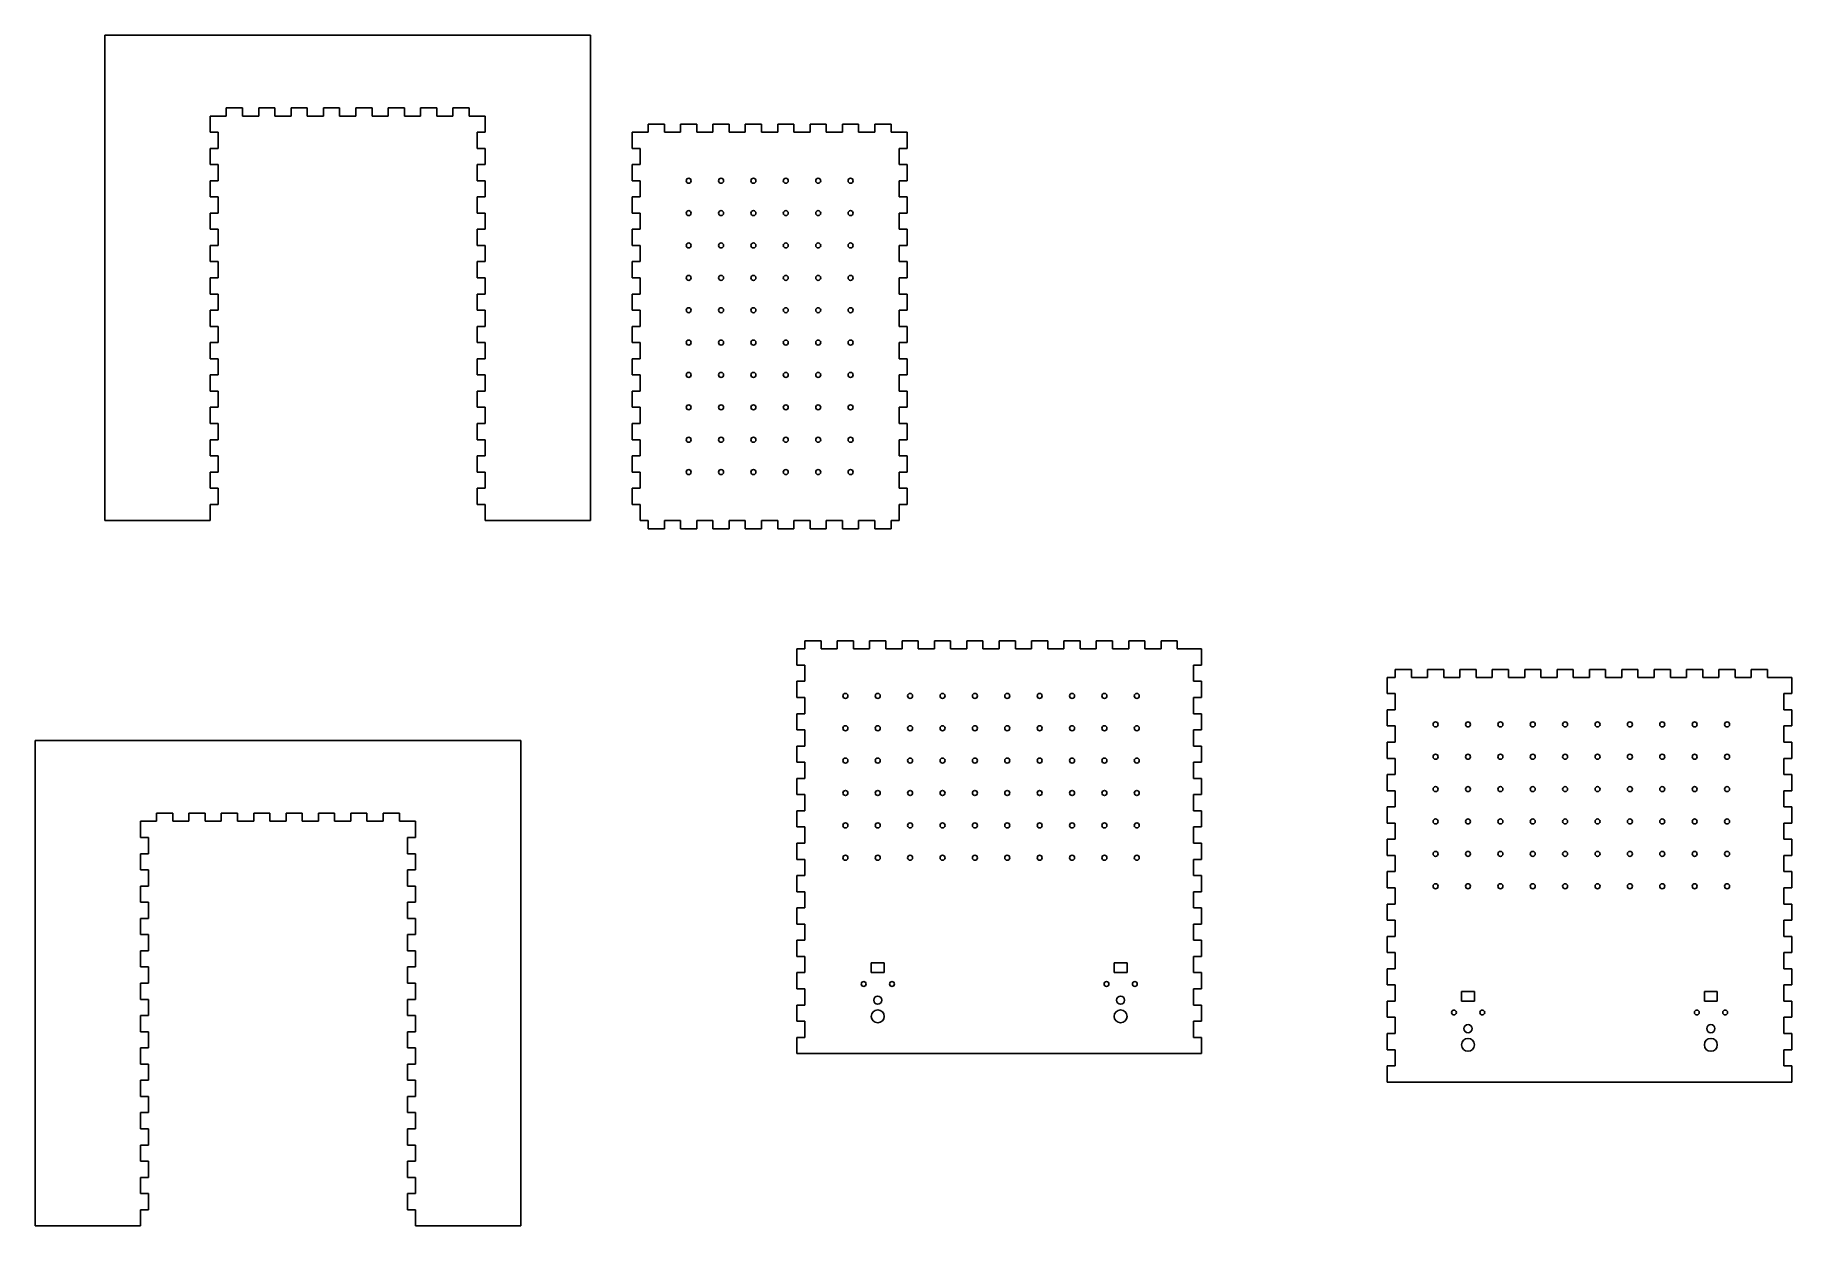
# Model space of a CAD drawing. Extents: x -428 to 657, y -415 to 321.
import ezdxf

# ---------------------------------------------------------------- set-up
doc = ezdxf.new("R2010")
doc.units = 0
doc.layers.add('MODELSKETCH_VISIBLE', color=7, linetype='CONTINUOUS')

msp = doc.modelspace()

# ---------------------------------------------------------------- linework, layer by layer
at = {"layer": 'MODELSKETCH_VISIBLE'}
for p, q in [((-384.9, 320.9), (-384.9, 270.9)), ((-314.9, 320.9), (-384.9, 320.9)), ((-154.9, 320.9), (-314.9, 320.9)), ((-84.9, 320.9), (-154.9, 320.9)), ((-84.9, 20.9), (-84.9, 320.9)), ((-309.9, 270.9), (-309.9, 275.9)), ((-299.9, 275.9), (-309.9, 275.9)), ((-299.9, 270.9), (-299.9, 275.9)), ((-289.9, 270.9), (-289.9, 275.9)), ((-279.9, 275.9), (-289.9, 275.9)), ((-279.9, 270.9), (-279.9, 275.9)), ((-269.9, 270.9), (-269.9, 275.9)), ((-259.9, 275.9), (-269.9, 275.9)), ((-259.9, 270.9), (-259.9, 275.9)), ((-249.9, 270.9), (-249.9, 275.9)), ((-239.9, 275.9), (-249.9, 275.9)), ((-239.9, 270.9), (-239.9, 275.9)), ((-229.9, 270.9), (-229.9, 275.9)), ((-219.9, 275.9), (-229.9, 275.9)), ((-219.9, 270.9), (-219.9, 275.9)), ((-209.9, 270.9), (-209.9, 275.9)), ((-199.9, 275.9), (-209.9, 275.9)), ((-199.9, 270.9), (-199.9, 275.9)), ((-189.9, 270.9), (-189.9, 275.9)), ((-179.9, 275.9), (-189.9, 275.9)), ((-179.9, 270.9), (-179.9, 275.9)), ((-169.9, 270.9), (-169.9, 275.9)), ((-159.9, 275.9), (-169.9, 275.9)), ((-159.9, 270.9), (-159.9, 275.9)), ((-384.9, 270.9), (-384.9, 20.9)), ((-319.9, 260.9), (-319.9, 270.9)), ((-319.9, 270.9), (-314.9, 270.9)), ((-314.9, 270.9), (-319.9, 270.9)), ((-314.9, 260.9), (-319.9, 260.9)), ((-314.9, 270.9), (-309.9, 270.9)), ((-314.9, 250.9), (-314.9, 260.9)), ((-314.9, 260.9), (-314.9, 250.9)), ((-299.9, 270.9), (-289.9, 270.9)), ((-279.9, 270.9), (-269.9, 270.9)), ((-259.9, 270.9), (-249.9, 270.9)), ((-239.9, 270.9), (-229.9, 270.9)), ((-219.9, 270.9), (-209.9, 270.9)), ((-199.9, 270.9), (-189.9, 270.9)), ((-179.9, 270.9), (-169.9, 270.9)), ((-159.9, 270.9), (-149.9, 270.9)), ((-154.9, 260.9), (-154.9, 250.9)), ((-154.9, 260.9), (-149.9, 260.9)), ((-149.9, 260.9), (-149.9, 270.9)), ((-59.3, 260.9), (-49.3, 260.9)), ((-59.3, 260.9), (-59.3, 250.9)), ((-49.3, 260.9), (-49.3, 265.9)), ((-49.3, 265.9), (-39.3, 265.9)), ((-39.3, 260.9), (-39.3, 265.9)), ((-39.3, 260.9), (-29.3, 260.9)), ((-39.3, 260.9), (-29.3, 260.9)), ((-29.3, 265.9), (-19.3, 265.9)), ((-29.3, 260.9), (-29.3, 265.9)), ((-19.3, 260.9), (-19.3, 265.9)), ((-19.3, 260.9), (-9.3, 260.9)), ((-19.3, 260.9), (-9.3, 260.9)), ((-9.3, 265.9), (0.7, 265.9)), ((-9.3, 260.9), (-9.3, 265.9)), ((0.7, 260.9), (0.7, 265.9)), ((0.7, 260.9), (10.7, 260.9)), ((0.7, 260.9), (10.7, 260.9)), ((10.7, 260.9), (10.7, 265.9)), ((10.7, 265.9), (20.7, 265.9)), ((20.7, 260.9), (20.7, 265.9)), ((20.7, 260.9), (30.7, 260.9)), ((20.7, 260.9), (30.7, 260.9)), ((30.7, 260.9), (30.7, 265.9)), ((30.7, 265.9), (40.7, 265.9)), ((40.7, 260.9), (40.7, 265.9)), ((40.7, 260.9), (50.7, 260.9)), ((40.7, 260.9), (50.7, 260.9)), ((50.7, 265.9), (60.7, 265.9)), ((50.7, 260.9), (50.7, 265.9)), ((60.7, 260.9), (60.7, 265.9)), ((60.7, 260.9), (70.7, 260.9)), ((60.7, 260.9), (70.7, 260.9)), ((70.7, 260.9), (70.7, 265.9)), ((70.7, 265.9), (80.7, 265.9)), ((80.7, 260.9), (80.7, 265.9)), ((80.7, 260.9), (90.7, 260.9)), ((80.7, 260.9), (90.7, 260.9)), ((90.7, 265.9), (100.7, 265.9)), ((90.7, 260.9), (90.7, 265.9)), ((100.7, 260.9), (100.7, 265.9)), ((100.7, 260.9), (110.7, 260.9)), ((110.7, 260.9), (110.7, 250.9)), ((-319.9, 240.9), (-319.9, 250.9)), ((-314.9, 250.9), (-319.9, 250.9)), ((-154.9, 250.9), (-149.9, 250.9)), ((-149.9, 240.9), (-149.9, 250.9)), ((-54.3, 250.9), (-59.3, 250.9)), ((-54.3, 240.9), (-54.3, 250.9)), ((-54.3, 250.9), (-54.3, 240.9)), ((-54.3, 240.9), (-54.3, 250.9)), ((-54.3, 250.9), (-54.3, 240.9)), ((105.7, 250.9), (105.7, 240.9)), ((105.7, 250.9), (110.7, 250.9)), ((105.7, 240.9), (105.7, 250.9)), ((-314.9, 240.9), (-319.9, 240.9)), ((-314.9, 230.9), (-314.9, 240.9)), ((-314.9, 240.9), (-314.9, 230.9)), ((-154.9, 240.9), (-154.9, 230.9)), ((-154.9, 240.9), (-149.9, 240.9)), ((-54.3, 240.9), (-59.3, 240.9)), ((-59.3, 240.9), (-59.3, 230.9)), ((105.7, 240.9), (110.7, 240.9)), ((110.7, 240.9), (110.7, 230.9)), ((-319.9, 220.9), (-319.9, 230.9)), ((-314.9, 230.9), (-319.9, 230.9)), ((-154.9, 230.9), (-149.9, 230.9)), ((-149.9, 220.9), (-149.9, 230.9)), ((-54.3, 230.9), (-59.3, 230.9)), ((-54.3, 220.9), (-54.3, 230.9)), ((-54.3, 230.9), (-54.3, 220.9)), ((-54.3, 220.9), (-54.3, 230.9)), ((-54.3, 230.9), (-54.3, 220.9)), ((105.7, 230.9), (110.7, 230.9)), ((105.7, 230.9), (105.7, 220.9)), ((105.7, 220.9), (105.7, 230.9)), ((-314.9, 220.9), (-319.9, 220.9)), ((-314.9, 210.9), (-314.9, 220.9)), ((-314.9, 220.9), (-314.9, 210.9)), ((-154.9, 220.9), (-154.9, 210.9)), ((-154.9, 220.9), (-149.9, 220.9)), ((-59.3, 220.9), (-59.3, 210.9)), ((-54.3, 220.9), (-59.3, 220.9)), ((105.7, 220.9), (110.7, 220.9)), ((110.7, 220.9), (110.7, 210.9)), ((-319.9, 200.9), (-319.9, 210.9)), ((-314.9, 210.9), (-319.9, 210.9)), ((-154.9, 210.9), (-149.9, 210.9)), ((-149.9, 200.9), (-149.9, 210.9)), ((-54.3, 210.9), (-59.3, 210.9)), ((-54.3, 200.9), (-54.3, 210.9)), ((-54.3, 210.9), (-54.3, 200.9)), ((-54.3, 210.9), (-54.3, 200.9)), ((-54.3, 200.9), (-54.3, 210.9)), ((105.7, 210.9), (110.7, 210.9)), ((105.7, 210.9), (105.7, 200.9)), ((105.7, 200.9), (105.7, 210.9)), ((-314.9, 200.9), (-319.9, 200.9)), ((-314.9, 190.9), (-314.9, 200.9)), ((-314.9, 200.9), (-314.9, 190.9)), ((-154.9, 200.9), (-154.9, 190.9)), ((-154.9, 200.9), (-149.9, 200.9)), ((-59.3, 200.9), (-59.3, 190.9)), ((-54.3, 200.9), (-59.3, 200.9)), ((105.7, 200.9), (110.7, 200.9)), ((110.7, 200.9), (110.7, 190.9)), ((-314.9, 190.9), (-319.9, 190.9)), ((-319.9, 180.9), (-319.9, 190.9)), ((-154.9, 190.9), (-149.9, 190.9)), ((-149.9, 180.9), (-149.9, 190.9)), ((-54.3, 190.9), (-59.3, 190.9)), ((-54.3, 180.9), (-54.3, 190.9)), ((-54.3, 190.9), (-54.3, 180.9)), ((-54.3, 190.9), (-54.3, 180.9)), ((-54.3, 180.9), (-54.3, 190.9)), ((105.7, 180.9), (105.7, 190.9)), ((105.7, 190.9), (110.7, 190.9)), ((105.7, 190.9), (105.7, 180.9)), ((-314.9, 180.9), (-319.9, 180.9)), ((-314.9, 170.9), (-314.9, 180.9)), ((-314.9, 180.9), (-314.9, 170.9)), ((-154.9, 180.9), (-154.9, 170.9)), ((-154.9, 180.9), (-149.9, 180.9)), ((-59.3, 180.9), (-59.3, 170.9)), ((-54.3, 180.9), (-59.3, 180.9)), ((105.7, 180.9), (110.7, 180.9)), ((110.7, 180.9), (110.7, 170.9)), ((-319.9, 160.9), (-319.9, 170.9)), ((-314.9, 170.9), (-319.9, 170.9)), ((-154.9, 170.9), (-149.9, 170.9)), ((-149.9, 160.9), (-149.9, 170.9)), ((-54.3, 170.9), (-59.3, 170.9)), ((-54.3, 160.9), (-54.3, 170.9)), ((-54.3, 170.9), (-54.3, 160.9)), ((-54.3, 160.9), (-54.3, 170.9)), ((-54.3, 170.9), (-54.3, 160.9)), ((105.7, 170.9), (105.7, 160.9)), ((105.7, 160.9), (105.7, 170.9)), ((105.7, 170.9), (110.7, 170.9)), ((-314.9, 160.9), (-319.9, 160.9)), ((-314.9, 150.9), (-314.9, 160.9)), ((-314.9, 160.9), (-314.9, 150.9)), ((-154.9, 160.9), (-154.9, 150.9)), ((-154.9, 160.9), (-149.9, 160.9)), ((-54.3, 160.9), (-59.3, 160.9)), ((-59.3, 160.9), (-59.3, 150.9)), ((105.7, 160.9), (110.7, 160.9)), ((110.7, 160.9), (110.7, 150.9)), ((-319.9, 140.9), (-319.9, 150.9)), ((-314.9, 150.9), (-319.9, 150.9)), ((-154.9, 150.9), (-149.9, 150.9)), ((-149.9, 140.9), (-149.9, 150.9)), ((-54.3, 150.9), (-59.3, 150.9)), ((-54.3, 140.9), (-54.3, 150.9)), ((-54.3, 150.9), (-54.3, 140.9)), ((-54.3, 140.9), (-54.3, 150.9)), ((-54.3, 150.9), (-54.3, 140.9)), ((105.7, 150.9), (110.7, 150.9)), ((105.7, 140.9), (105.7, 150.9)), ((105.7, 150.9), (105.7, 140.9)), ((-314.9, 140.9), (-319.9, 140.9)), ((-319.9, 120.9), (-319.9, 130.9)), ((-314.9, 130.9), (-319.9, 130.9)), ((-314.9, 130.9), (-314.9, 140.9)), ((-314.9, 140.9), (-314.9, 130.9)), ((-154.9, 140.9), (-154.9, 130.9)), ((-154.9, 140.9), (-149.9, 140.9)), ((-154.9, 130.9), (-149.9, 130.9)), ((-149.9, 120.9), (-149.9, 130.9)), ((-59.3, 140.9), (-59.3, 130.9)), ((-54.3, 140.9), (-59.3, 140.9)), ((-54.3, 130.9), (-59.3, 130.9)), ((-54.3, 120.9), (-54.3, 130.9)), ((-54.3, 130.9), (-54.3, 120.9)), ((-54.3, 120.9), (-54.3, 130.9)), ((-54.3, 130.9), (-54.3, 120.9)), ((105.7, 140.9), (110.7, 140.9)), ((105.7, 130.9), (110.7, 130.9)), ((105.7, 120.9), (105.7, 130.9)), ((105.7, 130.9), (105.7, 120.9)), ((110.7, 140.9), (110.7, 130.9)), ((-314.9, 120.9), (-319.9, 120.9)), ((-314.9, 110.9), (-314.9, 120.9)), ((-314.9, 120.9), (-314.9, 110.9)), ((-154.9, 120.9), (-154.9, 110.9)), ((-154.9, 120.9), (-149.9, 120.9)), ((-59.3, 120.9), (-59.3, 110.9)), ((-54.3, 120.9), (-59.3, 120.9)), ((105.7, 120.9), (110.7, 120.9)), ((110.7, 120.9), (110.7, 110.9)), ((-314.9, 110.9), (-319.9, 110.9)), ((-319.9, 100.9), (-319.9, 110.9)), ((-154.9, 110.9), (-149.9, 110.9)), ((-149.9, 100.9), (-149.9, 110.9)), ((-54.3, 110.9), (-59.3, 110.9)), ((-54.3, 100.9), (-54.3, 110.9)), ((-54.3, 110.9), (-54.3, 100.9)), ((-54.3, 100.9), (-54.3, 110.9)), ((-54.3, 110.9), (-54.3, 100.9)), ((105.7, 110.9), (110.7, 110.9)), ((105.7, 100.9), (105.7, 110.9)), ((105.7, 110.9), (105.7, 100.9)), ((-314.9, 100.9), (-319.9, 100.9)), ((-314.9, 90.9), (-314.9, 100.9)), ((-314.9, 100.9), (-314.9, 90.9)), ((-154.9, 100.9), (-154.9, 90.9)), ((-154.9, 100.9), (-149.9, 100.9)), ((-59.3, 100.9), (-59.3, 90.9)), ((-54.3, 100.9), (-59.3, 100.9)), ((105.7, 100.9), (110.7, 100.9)), ((110.7, 100.9), (110.7, 90.9)), ((-319.9, 80.9), (-319.9, 90.9)), ((-314.9, 90.9), (-319.9, 90.9)), ((-154.9, 90.9), (-149.9, 90.9)), ((-149.9, 80.9), (-149.9, 90.9)), ((-54.3, 90.9), (-59.3, 90.9)), ((-54.3, 80.9), (-54.3, 90.9)), ((-54.3, 90.9), (-54.3, 80.9)), ((-54.3, 90.9), (-54.3, 80.9)), ((-54.3, 80.9), (-54.3, 90.9)), ((105.7, 90.9), (110.7, 90.9)), ((105.7, 80.9), (105.7, 90.9)), ((105.7, 90.9), (105.7, 80.9)), ((-314.9, 80.9), (-319.9, 80.9)), ((-314.9, 70.9), (-314.9, 80.9)), ((-314.9, 80.9), (-314.9, 70.9)), ((-154.9, 80.9), (-154.9, 70.9)), ((-154.9, 80.9), (-149.9, 80.9)), ((-59.3, 80.9), (-59.3, 70.9)), ((-54.3, 80.9), (-59.3, 80.9)), ((105.7, 80.9), (110.7, 80.9)), ((110.7, 80.9), (110.7, 70.9)), ((-314.9, 70.9), (-319.9, 70.9)), ((-319.9, 60.9), (-319.9, 70.9)), ((-154.9, 70.9), (-149.9, 70.9)), ((-149.9, 60.9), (-149.9, 70.9)), ((-54.3, 70.9), (-59.3, 70.9)), ((-54.3, 60.9), (-54.3, 70.9)), ((-54.3, 70.9), (-54.3, 60.9)), ((-54.3, 60.9), (-54.3, 70.9)), ((-54.3, 70.9), (-54.3, 60.9)), ((105.7, 70.9), (110.7, 70.9)), ((105.7, 60.9), (105.7, 70.9)), ((105.7, 70.9), (105.7, 60.9)), ((-314.9, 60.9), (-319.9, 60.9)), ((-314.9, 50.9), (-314.9, 60.9)), ((-314.9, 60.9), (-314.9, 50.9)), ((-154.9, 60.9), (-154.9, 50.9)), ((-154.9, 60.9), (-149.9, 60.9)), ((-59.3, 60.9), (-59.3, 50.9)), ((-54.3, 60.9), (-59.3, 60.9)), ((105.7, 60.9), (110.7, 60.9)), ((110.7, 60.9), (110.7, 50.9)), ((-319.9, 40.9), (-319.9, 50.9)), ((-314.9, 50.9), (-319.9, 50.9)), ((-154.9, 50.9), (-149.9, 50.9)), ((-149.9, 40.9), (-149.9, 50.9)), ((-54.3, 50.9), (-59.3, 50.9)), ((-54.3, 50.9), (-54.3, 40.9)), ((-54.3, 40.9), (-54.3, 50.9)), ((-54.3, 50.9), (-54.3, 40.9)), ((-54.3, 40.9), (-54.3, 50.9)), ((105.7, 50.9), (110.7, 50.9)), ((105.7, 40.9), (105.7, 50.9)), ((105.7, 50.9), (105.7, 40.9)), ((-314.9, 40.9), (-319.9, 40.9)), ((-314.9, 30.9), (-314.9, 40.9)), ((-314.9, 40.9), (-314.9, 30.9)), ((-154.9, 40.9), (-154.9, 30.9)), ((-154.9, 40.9), (-149.9, 40.9)), ((-54.3, 40.9), (-59.3, 40.9)), ((-59.3, 40.9), (-59.3, 30.9)), ((105.7, 40.9), (110.7, 40.9)), ((110.7, 40.9), (110.7, 30.9)), ((-314.9, 30.9), (-319.9, 30.9)), ((-319.9, 20.9), (-319.9, 30.9)), ((-154.9, 30.9), (-149.9, 30.9)), ((-149.9, 20.9), (-149.9, 30.9)), ((-54.3, 30.9), (-59.3, 30.9)), ((-54.3, 20.9), (-54.3, 30.9)), ((-54.3, 30.9), (-54.3, 20.9)), ((-54.3, 30.9), (-54.3, 20.9)), ((-54.3, 20.9), (-54.3, 30.9)), ((105.7, 20.9), (105.7, 30.9)), ((105.7, 30.9), (110.7, 30.9)), ((105.7, 30.9), (105.7, 20.9)), ((-384.9, 20.9), (-319.9, 20.9)), ((-149.9, 20.9), (-84.9, 20.9)), ((-54.3, 20.9), (-49.3, 20.9)), ((-49.3, 20.9), (-54.3, 20.9)), ((-49.3, 20.9), (-49.3, 15.9)), ((-49.3, 15.9), (-39.3, 15.9)), ((-39.3, 20.9), (-29.3, 20.9)), ((-39.3, 20.9), (-39.3, 15.9)), ((-29.3, 20.9), (-29.3, 15.9)), ((-29.3, 15.9), (-19.3, 15.9)), ((-19.3, 20.9), (-9.3, 20.9)), ((-19.3, 20.9), (-19.3, 15.9)), ((-9.3, 20.9), (-9.3, 15.9)), ((-9.3, 15.9), (0.7, 15.9)), ((0.7, 20.9), (0.7, 15.9)), ((0.7, 20.9), (10.7, 20.9)), ((10.7, 20.9), (10.7, 15.9)), ((10.7, 15.9), (20.7, 15.9)), ((20.7, 20.9), (20.7, 15.9)), ((20.7, 20.9), (30.7, 20.9)), ((30.7, 20.9), (30.7, 15.9)), ((30.7, 15.9), (40.7, 15.9)), ((40.7, 20.9), (50.7, 20.9)), ((40.7, 20.9), (40.7, 15.9)), ((50.7, 20.9), (50.7, 15.9)), ((50.7, 15.9), (60.7, 15.9)), ((60.7, 20.9), (70.7, 20.9)), ((60.7, 20.9), (60.7, 15.9)), ((70.7, 20.9), (70.7, 15.9)), ((70.7, 15.9), (80.7, 15.9)), ((80.7, 20.9), (80.7, 15.9)), ((80.7, 20.9), (90.7, 20.9)), ((90.7, 20.9), (90.7, 15.9)), ((90.7, 15.9), (100.7, 15.9)), ((100.7, 20.9), (100.7, 15.9)), ((100.7, 20.9), (105.7, 20.9)), ((47.5, -58.4), (47.5, -53.4)), ((47.5, -53.4), (57.5, -53.4)), ((57.5, -58.4), (57.5, -53.4)), ((67.5, -58.4), (67.5, -53.4)), ((67.5, -53.4), (77.5, -53.4)), ((77.5, -58.4), (77.5, -53.4)), ((87.5, -58.4), (87.5, -53.4)), ((87.5, -53.4), (97.5, -53.4)), ((97.5, -58.4), (97.5, -53.4)), ((107.5, -58.4), (107.5, -53.4)), ((107.5, -53.4), (117.5, -53.4)), ((117.5, -58.4), (117.5, -53.4)), ((127.5, -58.4), (127.5, -53.4)), ((127.5, -53.4), (137.5, -53.4)), ((137.5, -58.4), (137.5, -53.4)), ((147.5, -58.4), (147.5, -53.4)), ((147.5, -53.4), (157.5, -53.4)), ((157.5, -58.4), (157.5, -53.4)), ((167.5, -58.4), (167.5, -53.4)), ((167.5, -53.4), (177.5, -53.4)), ((177.5, -58.4), (177.5, -53.4)), ((187.5, -58.4), (187.5, -53.4)), ((187.5, -53.4), (197.5, -53.4)), ((197.5, -58.4), (197.5, -53.4)), ((207.5, -58.4), (207.5, -53.4)), ((207.5, -53.4), (217.5, -53.4)), ((217.5, -58.4), (217.5, -53.4)), ((227.5, -58.4), (227.5, -53.4)), ((227.5, -53.4), (237.5, -53.4)), ((237.5, -58.4), (237.5, -53.4)), ((247.5, -58.4), (247.5, -53.4)), ((247.5, -53.4), (257.5, -53.4)), ((257.5, -58.4), (257.5, -53.4)), ((267.5, -58.4), (267.5, -53.4)), ((267.5, -53.4), (277.5, -53.4)), ((277.5, -58.4), (277.5, -53.4)), ((42.5, -58.4), (47.5, -58.4)), ((42.5, -68.4), (42.5, -58.4)), ((47.5, -58.4), (47.5, -58.4)), ((47.5, -58.4), (47.5, -58.4)), ((67.5, -58.4), (57.5, -58.4)), ((87.5, -58.4), (77.5, -58.4)), ((107.5, -58.4), (97.5, -58.4)), ((127.5, -58.4), (117.5, -58.4)), ((147.5, -58.4), (137.5, -58.4)), ((167.5, -58.4), (157.5, -58.4)), ((187.5, -58.4), (177.5, -58.4)), ((207.5, -58.4), (197.5, -58.4)), ((227.5, -58.4), (217.5, -58.4)), ((247.5, -58.4), (237.5, -58.4)), ((267.5, -58.4), (257.5, -58.4)), ((292.5, -58.4), (277.5, -58.4)), ((292.5, -68.4), (292.5, -58.4)), ((47.5, -68.4), (42.5, -68.4)), ((47.5, -78.4), (47.5, -68.4)), ((47.5, -68.4), (47.5, -78.4)), ((287.5, -68.4), (287.5, -78.4)), ((287.5, -68.4), (292.5, -68.4)), ((412.1, -71), (422.1, -71)), ((412.1, -76), (412.1, -71)), ((422.1, -76), (422.1, -71)), ((432.1, -76), (432.1, -71)), ((432.1, -71), (442.1, -71)), ((442.1, -76), (442.1, -71)), ((452.1, -76), (452.1, -71)), ((452.1, -71), (462.1, -71)), ((462.1, -76), (462.1, -71)), ((472.1, -76), (472.1, -71)), ((472.1, -71), (482.1, -71)), ((482.1, -76), (482.1, -71)), ((492.1, -76), (492.1, -71)), ((492.1, -71), (502.1, -71)), ((502.1, -76), (502.1, -71)), ((512.1, -76), (512.1, -71)), ((512.1, -71), (522.1, -71)), ((522.1, -76), (522.1, -71)), ((532.1, -76), (532.1, -71)), ((532.1, -71), (542.1, -71)), ((542.1, -76), (542.1, -71)), ((552.1, -76), (552.1, -71)), ((552.1, -71), (562.1, -71)), ((562.1, -76), (562.1, -71)), ((572.1, -76), (572.1, -71)), ((572.1, -71), (582.1, -71)), ((582.1, -76), (582.1, -71)), ((592.1, -76), (592.1, -71)), ((592.1, -71), (602.1, -71)), ((602.1, -76), (602.1, -71)), ((612.1, -76), (612.1, -71)), ((612.1, -71), (622.1, -71)), ((622.1, -76), (622.1, -71)), ((632.1, -71), (642.1, -71)), ((632.1, -76), (632.1, -71)), ((642.1, -76), (642.1, -71)), ((42.5, -88.4), (42.5, -78.4)), ((47.5, -78.4), (42.5, -78.4)), ((287.5, -78.4), (292.5, -78.4)), ((292.5, -88.4), (292.5, -78.4)), ((407.1, -76), (412.1, -76)), ((407.1, -86), (407.1, -76)), ((412.1, -86), (407.1, -86)), ((412.1, -76), (412.1, -76)), ((412.1, -76), (412.1, -76)), ((412.1, -96), (412.1, -86)), ((412.1, -86), (412.1, -96)), ((432.1, -76), (422.1, -76)), ((452.1, -76), (442.1, -76)), ((472.1, -76), (462.1, -76)), ((492.1, -76), (482.1, -76)), ((512.1, -76), (502.1, -76)), ((532.1, -76), (522.1, -76)), ((552.1, -76), (542.1, -76)), ((572.1, -76), (562.1, -76)), ((592.1, -76), (582.1, -76)), ((612.1, -76), (602.1, -76)), ((632.1, -76), (622.1, -76)), ((657.1, -76), (642.1, -76)), ((652.1, -86), (652.1, -96)), ((652.1, -86), (657.1, -86)), ((657.1, -86), (657.1, -76)), ((47.5, -88.4), (42.5, -88.4)), ((47.5, -98.4), (47.5, -88.4)), ((47.5, -88.4), (47.5, -98.4)), ((287.5, -88.4), (287.5, -98.4)), ((287.5, -88.4), (292.5, -88.4)), ((412.1, -96), (407.1, -96)), ((407.1, -106), (407.1, -96)), ((652.1, -96), (657.1, -96)), ((657.1, -106), (657.1, -96)), ((47.5, -98.4), (42.5, -98.4)), ((42.5, -108.4), (42.5, -98.4)), ((47.5, -108.4), (42.5, -108.4)), ((47.5, -118.4), (47.5, -108.4)), ((47.5, -108.4), (47.5, -118.4)), ((287.5, -98.4), (292.5, -98.4)), ((287.5, -108.4), (287.5, -118.4)), ((287.5, -108.4), (292.5, -108.4)), ((292.5, -108.4), (292.5, -98.4)), ((412.1, -106), (407.1, -106)), ((412.1, -116), (412.1, -106)), ((412.1, -106), (412.1, -116)), ((652.1, -106), (657.1, -106)), ((652.1, -106), (652.1, -116)), ((-428, -114.9), (-428, -164.9)), ((-358, -114.9), (-428, -114.9)), ((-198, -114.9), (-358, -114.9)), ((-128, -114.9), (-198, -114.9)), ((-128, -164.9), (-128, -114.9)), ((42.5, -128.4), (42.5, -118.4)), ((47.5, -118.4), (42.5, -118.4)), ((287.5, -118.4), (292.5, -118.4)), ((292.5, -128.4), (292.5, -118.4)), ((412.1, -116), (407.1, -116)), ((407.1, -126), (407.1, -116)), ((652.1, -116), (657.1, -116)), ((657.1, -126), (657.1, -116)), ((47.5, -128.4), (42.5, -128.4)), ((47.5, -138.4), (47.5, -128.4)), ((47.5, -128.4), (47.5, -138.4)), ((287.5, -128.4), (287.5, -138.4)), ((287.5, -128.4), (292.5, -128.4)), ((412.1, -126), (407.1, -126)), ((412.1, -136), (412.1, -126)), ((412.1, -126), (412.1, -136)), ((652.1, -126), (652.1, -136)), ((652.1, -126), (657.1, -126)), ((42.5, -148.4), (42.5, -138.4)), ((47.5, -138.4), (42.5, -138.4)), ((287.5, -138.4), (292.5, -138.4)), ((292.5, -148.4), (292.5, -138.4)), ((412.1, -136), (407.1, -136)), ((407.1, -146), (407.1, -136)), ((652.1, -136), (657.1, -136)), ((657.1, -146), (657.1, -136)), ((47.5, -148.4), (42.5, -148.4)), ((47.5, -158.4), (47.5, -148.4)), ((47.5, -148.4), (47.5, -158.4)), ((287.5, -148.4), (287.5, -158.4)), ((287.5, -148.4), (292.5, -148.4)), ((412.1, -146), (407.1, -146)), ((412.1, -156), (412.1, -146)), ((412.1, -146), (412.1, -156)), ((652.1, -146), (652.1, -156)), ((652.1, -146), (657.1, -146)), ((-353, -164.9), (-353, -159.9)), ((-343, -159.9), (-353, -159.9)), ((-343, -164.9), (-343, -159.9)), ((-333, -164.9), (-333, -159.9)), ((-323, -159.9), (-333, -159.9)), ((-323, -164.9), (-323, -159.9)), ((-313, -164.9), (-313, -159.9)), ((-303, -159.9), (-313, -159.9)), ((-303, -164.9), (-303, -159.9)), ((-293, -164.9), (-293, -159.9)), ((-283, -159.9), (-293, -159.9)), ((-283, -164.9), (-283, -159.9)), ((-273, -164.9), (-273, -159.9)), ((-263, -159.9), (-273, -159.9)), ((-263, -164.9), (-263, -159.9)), ((-253, -164.9), (-253, -159.9)), ((-243, -159.9), (-253, -159.9)), ((-243, -164.9), (-243, -159.9)), ((-233, -164.9), (-233, -159.9)), ((-223, -159.9), (-233, -159.9)), ((-223, -164.9), (-223, -159.9)), ((-213, -164.9), (-213, -159.9)), ((-203, -159.9), (-213, -159.9)), ((-203, -164.9), (-203, -159.9)), ((47.5, -158.4), (42.5, -158.4)), ((42.5, -168.4), (42.5, -158.4)), ((287.5, -158.4), (292.5, -158.4)), ((292.5, -168.4), (292.5, -158.4)), ((412.1, -156), (407.1, -156)), ((407.1, -166), (407.1, -156)), ((652.1, -156), (657.1, -156)), ((657.1, -166), (657.1, -156)), ((-428, -164.9), (-428, -414.9)), ((-363, -174.9), (-363, -164.9)), ((-363, -164.9), (-358, -164.9)), ((-358, -164.9), (-363, -164.9)), ((-358, -164.9), (-353, -164.9)), ((-343, -164.9), (-333, -164.9)), ((-323, -164.9), (-313, -164.9)), ((-303, -164.9), (-293, -164.9)), ((-283, -164.9), (-273, -164.9)), ((-263, -164.9), (-253, -164.9)), ((-243, -164.9), (-233, -164.9)), ((-223, -164.9), (-213, -164.9)), ((-203, -164.9), (-193, -164.9)), ((-193, -174.9), (-193, -164.9)), ((-128, -414.9), (-128, -164.9)), ((47.5, -168.4), (42.5, -168.4)), ((47.5, -178.4), (47.5, -168.4)), ((47.5, -168.4), (47.5, -178.4)), ((287.5, -168.4), (292.5, -168.4)), ((287.5, -168.4), (287.5, -178.4)), ((412.1, -166), (407.1, -166)), ((412.1, -176), (412.1, -166)), ((412.1, -166), (412.1, -176)), ((652.1, -166), (652.1, -176)), ((652.1, -166), (657.1, -166)), ((-358, -174.9), (-363, -174.9)), ((-358, -184.9), (-358, -174.9)), ((-358, -174.9), (-358, -184.9)), ((-198, -174.9), (-198, -184.9)), ((-198, -174.9), (-193, -174.9)), ((42.5, -188.4), (42.5, -178.4)), ((47.5, -178.4), (42.5, -178.4)), ((287.5, -178.4), (292.5, -178.4)), ((292.5, -188.4), (292.5, -178.4)), ((407.1, -186), (407.1, -176)), ((412.1, -176), (407.1, -176)), ((652.1, -176), (657.1, -176)), ((657.1, -186), (657.1, -176)), ((-363, -194.9), (-363, -184.9)), ((-358, -184.9), (-363, -184.9)), ((-358, -194.9), (-363, -194.9)), ((-358, -204.9), (-358, -194.9)), ((-358, -194.9), (-358, -204.9)), ((-198, -184.9), (-193, -184.9)), ((-198, -194.9), (-193, -194.9)), ((-198, -194.9), (-198, -204.9)), ((-193, -194.9), (-193, -184.9)), ((47.5, -188.4), (42.5, -188.4)), ((47.5, -198.4), (47.5, -188.4)), ((47.5, -188.4), (47.5, -198.4)), ((287.5, -188.4), (292.5, -188.4)), ((287.5, -188.4), (287.5, -198.4)), ((412.1, -186), (407.1, -186)), ((412.1, -186), (412.1, -196)), ((412.1, -196), (412.1, -186)), ((652.1, -186), (652.1, -196)), ((652.1, -186), (657.1, -186)), ((-363, -214.9), (-363, -204.9)), ((-358, -204.9), (-363, -204.9)), ((-198, -204.9), (-193, -204.9)), ((-193, -214.9), (-193, -204.9)), ((42.5, -208.4), (42.5, -198.4)), ((47.5, -198.4), (42.5, -198.4)), ((287.5, -198.4), (292.5, -198.4)), ((292.5, -208.4), (292.5, -198.4)), ((407.1, -206), (407.1, -196)), ((412.1, -196), (407.1, -196)), ((412.1, -206), (407.1, -206)), ((412.1, -216), (412.1, -206)), ((412.1, -206), (412.1, -216)), ((652.1, -196), (657.1, -196)), ((652.1, -206), (652.1, -216)), ((652.1, -206), (657.1, -206)), ((657.1, -206), (657.1, -196)), ((-358, -214.9), (-363, -214.9)), ((-358, -224.9), (-358, -214.9)), ((-358, -214.9), (-358, -224.9)), ((-198, -214.9), (-193, -214.9)), ((-198, -214.9), (-198, -224.9)), ((47.5, -208.4), (42.5, -208.4)), ((47.5, -218.4), (47.5, -208.4)), ((47.5, -208.4), (47.5, -218.4)), ((287.5, -208.4), (292.5, -208.4)), ((287.5, -208.4), (287.5, -218.4)), ((407.1, -226), (407.1, -216)), ((412.1, -216), (407.1, -216)), ((652.1, -216), (657.1, -216)), ((657.1, -226), (657.1, -216)), ((-363, -234.9), (-363, -224.9)), ((-358, -224.9), (-363, -224.9)), ((-198, -224.9), (-193, -224.9)), ((-193, -234.9), (-193, -224.9)), ((42.5, -228.4), (42.5, -218.4)), ((47.5, -218.4), (42.5, -218.4)), ((287.5, -218.4), (292.5, -218.4)), ((292.5, -228.4), (292.5, -218.4)), ((412.1, -226), (407.1, -226)), ((412.1, -236), (412.1, -226)), ((412.1, -226), (412.1, -236)), ((652.1, -226), (652.1, -236)), ((652.1, -226), (657.1, -226)), ((-358, -234.9), (-363, -234.9)), ((-358, -244.9), (-358, -234.9)), ((-358, -234.9), (-358, -244.9)), ((-198, -234.9), (-193, -234.9)), ((-198, -234.9), (-198, -244.9)), ((47.5, -228.4), (42.5, -228.4)), ((42.5, -248.4), (42.5, -238.4)), ((47.5, -238.4), (42.5, -238.4)), ((47.5, -238.4), (47.5, -228.4)), ((47.5, -228.4), (47.5, -238.4)), ((287.5, -228.4), (292.5, -228.4)), ((287.5, -228.4), (287.5, -238.4)), ((287.5, -238.4), (292.5, -238.4)), ((292.5, -248.4), (292.5, -238.4)), ((407.1, -246), (407.1, -236)), ((412.1, -236), (407.1, -236)), ((652.1, -236), (657.1, -236)), ((657.1, -246), (657.1, -236)), ((-358, -244.9), (-363, -244.9)), ((-363, -254.9), (-363, -244.9)), ((-198, -244.9), (-193, -244.9)), ((-193, -254.9), (-193, -244.9)), ((47.5, -248.4), (42.5, -248.4)), ((47.5, -258.4), (47.5, -248.4)), ((47.5, -248.4), (47.5, -258.4)), ((287.5, -248.4), (292.5, -248.4)), ((287.5, -248.4), (287.5, -258.4)), ((412.1, -246), (407.1, -246)), ((412.1, -256), (412.1, -246)), ((412.1, -246), (412.1, -256)), ((652.1, -246), (652.1, -256)), ((652.1, -246), (657.1, -246)), ((-358, -254.9), (-363, -254.9)), ((-358, -264.9), (-358, -254.9)), ((-358, -254.9), (-358, -264.9)), ((-198, -254.9), (-193, -254.9)), ((-198, -254.9), (-198, -264.9)), ((47.5, -258.4), (42.5, -258.4)), ((42.5, -268.4), (42.5, -258.4)), ((88.5, -252.4), (88.5, -258.4)), ((88.5, -252.4), (96.5, -252.4)), ((88.5, -258.4), (96.5, -258.4)), ((96.5, -252.4), (96.5, -258.4)), ((246.5, -252.4), (238.5, -252.4)), ((238.5, -252.4), (238.5, -258.4)), ((246.5, -258.4), (238.5, -258.4)), ((246.5, -252.4), (246.5, -258.4)), ((287.5, -258.4), (292.5, -258.4)), ((292.5, -268.4), (292.5, -258.4)), ((412.1, -256), (407.1, -256)), ((407.1, -266), (407.1, -256)), ((652.1, -256), (657.1, -256)), ((657.1, -266), (657.1, -256)), ((-363, -274.9), (-363, -264.9)), ((-358, -264.9), (-363, -264.9)), ((-198, -264.9), (-193, -264.9)), ((-193, -274.9), (-193, -264.9)), ((47.5, -268.4), (42.5, -268.4)), ((47.5, -278.4), (47.5, -268.4)), ((47.5, -268.4), (47.5, -278.4)), ((287.5, -268.4), (292.5, -268.4)), ((287.5, -268.4), (287.5, -278.4)), ((412.1, -266), (407.1, -266)), ((412.1, -266), (412.1, -276)), ((412.1, -276), (412.1, -266)), ((453.1, -270), (461.1, -270)), ((453.1, -270), (453.1, -276)), ((461.1, -270), (461.1, -276)), ((611.1, -270), (603.1, -270)), ((603.1, -270), (603.1, -276)), ((611.1, -270), (611.1, -276)), ((652.1, -266), (652.1, -276)), ((652.1, -266), (657.1, -266)), ((-358, -274.9), (-363, -274.9)), ((-358, -284.9), (-358, -274.9)), ((-358, -274.9), (-358, -284.9)), ((-198, -274.9), (-193, -274.9)), ((-198, -274.9), (-198, -284.9)), ((47.5, -278.4), (42.5, -278.4)), ((42.5, -288.4), (42.5, -278.4)), ((287.5, -278.4), (292.5, -278.4)), ((292.5, -288.4), (292.5, -278.4)), ((407.1, -286), (407.1, -276)), ((412.1, -276), (407.1, -276)), ((453.1, -276), (461.1, -276)), ((611.1, -276), (603.1, -276)), ((652.1, -276), (657.1, -276)), ((657.1, -286), (657.1, -276)), ((-363, -294.9), (-363, -284.9)), ((-358, -284.9), (-363, -284.9)), ((-198, -284.9), (-193, -284.9)), ((-193, -294.9), (-193, -284.9)), ((47.5, -288.4), (42.5, -288.4)), ((47.5, -298.4), (47.5, -288.4)), ((47.5, -288.4), (47.5, -298.4)), ((287.5, -288.4), (292.5, -288.4)), ((287.5, -288.4), (287.5, -298.4)), ((412.1, -286), (407.1, -286)), ((412.1, -286), (412.1, -296)), ((412.1, -296), (412.1, -286)), ((652.1, -286), (652.1, -296)), ((652.1, -286), (657.1, -286)), ((-358, -294.9), (-363, -294.9)), ((-358, -304.9), (-358, -294.9)), ((-358, -294.9), (-358, -304.9)), ((-198, -294.9), (-193, -294.9)), ((-198, -294.9), (-198, -304.9)), ((47.5, -298.4), (42.5, -298.4)), ((42.5, -308.4), (42.5, -298.4)), ((287.5, -298.4), (292.5, -298.4)), ((292.5, -308.4), (292.5, -298.4)), ((407.1, -306), (407.1, -296)), ((412.1, -296), (407.1, -296)), ((652.1, -296), (657.1, -296)), ((657.1, -306), (657.1, -296)), ((-363, -314.9), (-363, -304.9)), ((-358, -304.9), (-363, -304.9)), ((-198, -304.9), (-193, -304.9)), ((-193, -314.9), (-193, -304.9)), ((47.5, -308.4), (42.5, -308.4)), ((47.5, -308.4), (63.8, -308.4)), ((292.5, -308.4), (63.8, -308.4)), ((287.5, -308.4), (292.5, -308.4)), ((412.1, -306), (407.1, -306)), ((412.1, -306), (412.1, -316)), ((412.1, -316), (412.1, -306)), ((652.1, -306), (652.1, -316)), ((652.1, -306), (657.1, -306)), ((-358, -314.9), (-363, -314.9)), ((-358, -324.9), (-363, -324.9)), ((-363, -334.9), (-363, -324.9)), ((-358, -324.9), (-358, -314.9)), ((-358, -314.9), (-358, -324.9)), ((-198, -314.9), (-193, -314.9)), ((-198, -314.9), (-198, -324.9)), ((-198, -324.9), (-193, -324.9)), ((-193, -334.9), (-193, -324.9)), ((407.1, -326), (407.1, -316)), ((412.1, -316), (407.1, -316)), ((652.1, -316), (657.1, -316)), ((657.1, -326), (657.1, -316)), ((-358, -334.9), (-363, -334.9)), ((-358, -344.9), (-358, -334.9)), ((-358, -334.9), (-358, -344.9)), ((-198, -334.9), (-193, -334.9)), ((-198, -334.9), (-198, -344.9)), ((412.1, -326), (407.1, -326)), ((412.1, -326), (428.4, -326)), ((657.1, -326), (428.4, -326)), ((652.1, -326), (657.1, -326)), ((-363, -354.9), (-363, -344.9)), ((-358, -344.9), (-363, -344.9)), ((-198, -344.9), (-193, -344.9)), ((-193, -354.9), (-193, -344.9)), ((-358, -354.9), (-363, -354.9)), ((-358, -364.9), (-358, -354.9)), ((-358, -354.9), (-358, -364.9)), ((-198, -354.9), (-193, -354.9)), ((-198, -354.9), (-198, -364.9)), ((-358, -364.9), (-363, -364.9)), ((-363, -374.9), (-363, -364.9)), ((-198, -364.9), (-193, -364.9)), ((-193, -374.9), (-193, -364.9)), ((-358, -374.9), (-363, -374.9)), ((-358, -384.9), (-358, -374.9)), ((-358, -374.9), (-358, -384.9)), ((-198, -374.9), (-193, -374.9)), ((-198, -374.9), (-198, -384.9)), ((-363, -394.9), (-363, -384.9)), ((-358, -384.9), (-363, -384.9)), ((-198, -384.9), (-193, -384.9)), ((-193, -394.9), (-193, -384.9)), ((-358, -394.9), (-363, -394.9)), ((-358, -404.9), (-358, -394.9)), ((-358, -394.9), (-358, -404.9)), ((-198, -394.9), (-193, -394.9)), ((-198, -394.9), (-198, -404.9)), ((-358, -404.9), (-363, -404.9)), ((-363, -414.9), (-363, -404.9)), ((-198, -404.9), (-193, -404.9)), ((-193, -414.9), (-193, -404.9)), ((-428, -414.9), (-363, -414.9)), ((-193, -414.9), (-128, -414.9))]:
    msp.add_line(p, q, dxfattribs=at)
for centre, radius in [((-24.3, 230.9), 1.55), ((-4.3, 230.9), 1.55), ((15.7, 230.9), 1.55), ((35.7, 230.9), 1.55), ((55.7, 230.9), 1.55), ((75.7, 230.9), 1.55), ((-24.3, 210.9), 1.55), ((-4.3, 210.9), 1.55), ((15.7, 210.9), 1.55), ((35.7, 210.9), 1.55), ((55.7, 210.9), 1.55), ((75.7, 210.9), 1.55), ((-24.3, 190.9), 1.55), ((-4.3, 190.9), 1.55), ((15.7, 190.9), 1.55), ((35.7, 190.9), 1.55), ((55.7, 190.9), 1.55), ((75.7, 190.9), 1.55), ((-24.3, 170.9), 1.55), ((-4.3, 170.9), 1.55), ((15.7, 170.9), 1.55), ((35.7, 170.9), 1.55), ((55.7, 170.9), 1.55), ((75.7, 170.9), 1.55), ((-24.3, 150.9), 1.55), ((-4.3, 150.9), 1.55), ((15.7, 150.9), 1.55), ((35.7, 150.9), 1.55), ((55.7, 150.9), 1.55), ((75.7, 150.9), 1.55), ((-24.3, 130.9), 1.55), ((-4.3, 130.9), 1.55), ((15.7, 130.9), 1.55), ((35.7, 130.9), 1.55), ((55.7, 130.9), 1.55), ((75.7, 130.9), 1.55), ((-24.3, 110.9), 1.55), ((-4.3, 110.9), 1.55), ((15.7, 110.9), 1.55), ((35.7, 110.9), 1.55), ((55.7, 110.9), 1.55), ((75.7, 110.9), 1.55), ((-24.3, 90.9), 1.55), ((-4.3, 90.9), 1.55), ((15.7, 90.9), 1.55), ((35.7, 90.9), 1.55), ((55.7, 90.9), 1.55), ((75.7, 90.9), 1.55), ((-24.3, 70.9), 1.55), ((-4.3, 70.9), 1.55), ((15.7, 70.9), 1.55), ((35.7, 70.9), 1.55), ((55.7, 70.9), 1.55), ((75.7, 70.9), 1.55), ((-24.3, 50.9), 1.55), ((-4.3, 50.9), 1.55), ((15.7, 50.9), 1.55), ((35.7, 50.9), 1.55), ((55.7, 50.9), 1.55), ((75.7, 50.9), 1.55), ((72.5, -87.4), 1.55), ((92.5, -87.4), 1.55), ((112.5, -87.4), 1.55), ((132.5, -87.4), 1.55), ((152.5, -87.4), 1.55), ((172.5, -87.4), 1.55), ((192.5, -87.4), 1.55), ((212.5, -87.4), 1.55), ((232.5, -87.4), 1.55), ((252.5, -87.4), 1.55), ((72.5, -107.4), 1.55), ((92.5, -107.4), 1.55), ((112.5, -107.4), 1.55), ((132.5, -107.4), 1.55), ((152.5, -107.4), 1.55), ((172.5, -107.4), 1.55), ((192.5, -107.4), 1.55), ((212.5, -107.4), 1.55), ((232.5, -107.4), 1.55), ((252.5, -107.4), 1.55), ((437.1, -105), 1.55), ((457.1, -105), 1.55), ((477.1, -105), 1.55), ((497.1, -105), 1.55), ((517.1, -105), 1.55), ((537.1, -105), 1.55), ((557.1, -105), 1.55), ((577.1, -105), 1.55), ((597.1, -105), 1.55), ((617.1, -105), 1.55), ((72.5, -127.4), 1.55), ((92.5, -127.4), 1.55), ((112.5, -127.4), 1.55), ((132.5, -127.4), 1.55), ((152.5, -127.4), 1.55), ((172.5, -127.4), 1.55), ((192.5, -127.4), 1.55), ((212.5, -127.4), 1.55), ((232.5, -127.4), 1.55), ((252.5, -127.4), 1.55), ((437.1, -125), 1.55), ((457.1, -125), 1.55), ((477.1, -125), 1.55), ((497.1, -125), 1.55), ((517.1, -125), 1.55), ((537.1, -125), 1.55), ((557.1, -125), 1.55), ((577.1, -125), 1.55), ((597.1, -125), 1.55), ((617.1, -125), 1.55), ((72.5, -147.4), 1.55), ((92.5, -147.4), 1.55), ((112.5, -147.4), 1.55), ((132.5, -147.4), 1.55), ((152.5, -147.4), 1.55), ((172.5, -147.4), 1.55), ((192.5, -147.4), 1.55), ((212.5, -147.4), 1.55), ((232.5, -147.4), 1.55), ((252.5, -147.4), 1.55), ((437.1, -145), 1.55), ((457.1, -145), 1.55), ((477.1, -145), 1.55), ((497.1, -145), 1.55), ((517.1, -145), 1.55), ((537.1, -145), 1.55), ((557.1, -145), 1.55), ((577.1, -145), 1.55), ((597.1, -145), 1.55), ((617.1, -145), 1.55), ((72.5, -167.4), 1.55), ((92.5, -167.4), 1.55), ((112.5, -167.4), 1.55), ((132.5, -167.4), 1.55), ((152.5, -167.4), 1.55), ((172.5, -167.4), 1.55), ((192.5, -167.4), 1.55), ((212.5, -167.4), 1.55), ((232.5, -167.4), 1.55), ((252.5, -167.4), 1.55), ((437.1, -165), 1.55), ((457.1, -165), 1.55), ((477.1, -165), 1.55), ((497.1, -165), 1.55), ((517.1, -165), 1.55), ((537.1, -165), 1.55), ((557.1, -165), 1.55), ((577.1, -165), 1.55), ((597.1, -165), 1.55), ((617.1, -165), 1.55), ((437.1, -185), 1.55), ((457.1, -185), 1.55), ((477.1, -185), 1.55), ((497.1, -185), 1.55), ((517.1, -185), 1.55), ((537.1, -185), 1.55), ((557.1, -185), 1.55), ((577.1, -185), 1.55), ((597.1, -185), 1.55), ((617.1, -185), 1.55), ((72.5, -187.4), 1.55), ((92.5, -187.4), 1.55), ((112.5, -187.4), 1.55), ((132.5, -187.4), 1.55), ((152.5, -187.4), 1.55), ((172.5, -187.4), 1.55), ((192.5, -187.4), 1.55), ((212.5, -187.4), 1.55), ((232.5, -187.4), 1.55), ((252.5, -187.4), 1.55), ((437.1, -205), 1.55), ((457.1, -205), 1.55), ((477.1, -205), 1.55), ((497.1, -205), 1.55), ((517.1, -205), 1.55), ((537.1, -205), 1.55), ((557.1, -205), 1.55), ((577.1, -205), 1.55), ((597.1, -205), 1.55), ((617.1, -205), 1.55), ((83.8, -265.4), 1.5), ((101.3, -265.4), 1.5), ((233.8, -265.4), 1.5), ((251.3, -265.4), 1.5), ((92.5, -285.4), 4), ((92.5, -275.4), 2.5), ((242.5, -285.4), 4), ((242.5, -275.4), 2.5), ((448.4, -283), 1.5), ((465.9, -283), 1.5), ((598.4, -283), 1.5), ((615.9, -283), 1.5), ((457.1, -293), 2.5), ((607.1, -293), 2.5), ((457.1, -303), 4), ((607.1, -303), 4)]:
    msp.add_circle(centre, radius, dxfattribs=at)

doc.saveas('drawing.dxf')
